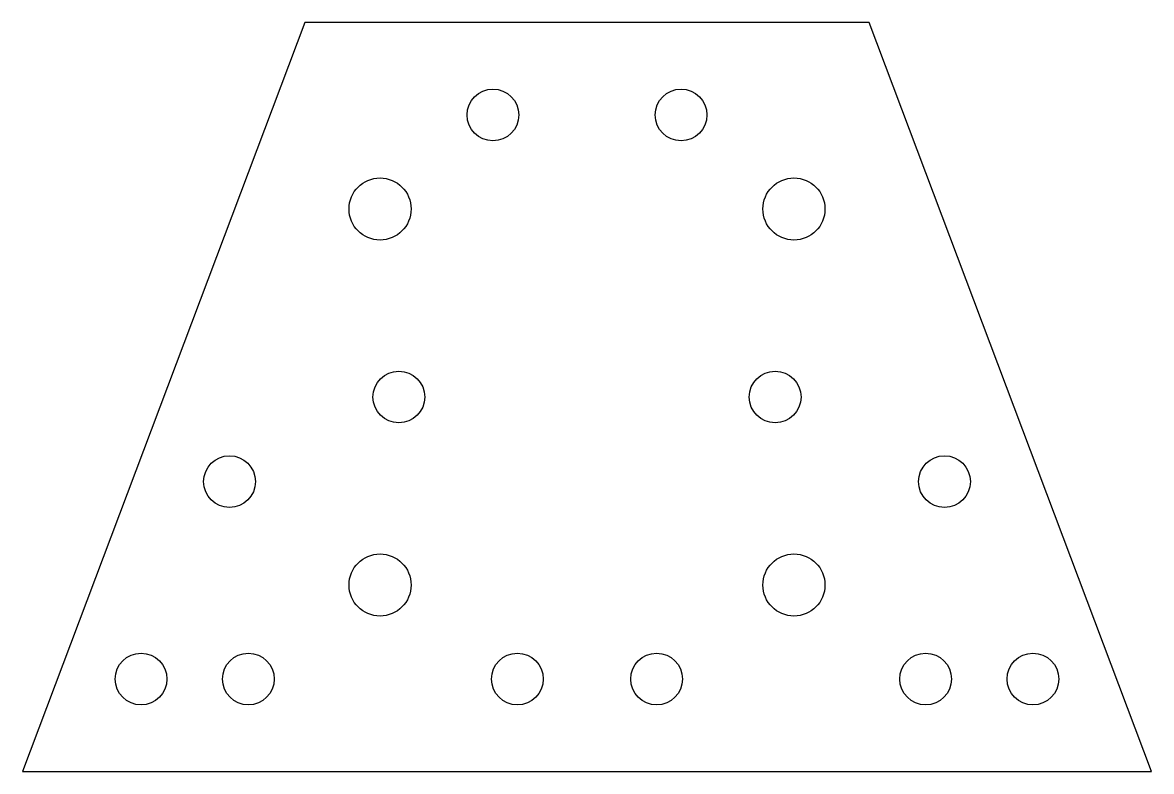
# Model space of a CAD drawing. Header units: metres. Extents: x -60 to 60, y -40 to 40.
import ezdxf

# ---------------------------------------------------------------- set-up
doc = ezdxf.new("R2010")
doc.units = ezdxf.units.M

msp = doc.modelspace()

# ---------------------------------------------------------------- linework, layer by layer
at = {"layer": 'ADAPTER_M6'}
for centre in [(-22, 20), (22, 20), (-22, -20), (22, -20)]:
    msp.add_circle(centre, 3.3, dxfattribs=at)
at = {"layer": 'CUT'}
for p, q in [((-30, 39.8319), (-60, -39.8319)), ((30, 39.8319), (-30, 39.8319)), ((60, -39.8319), (30, 39.8319)), ((-60, -39.8319), (60, -39.8319))]:
    msp.add_line(p, q, dxfattribs=at)
at = {"layer": 'SHELL_M5'}
for centre in [(-10, 30), (10, 30), (-20, 0), (20, 0), (-7.4, -30), (7.4, -30)]:
    msp.add_circle(centre, 2.75, dxfattribs=at)
at = {"layer": 'SHOE_M5'}
for centre in [(-38, -9), (38, -9), (-47.4, -30), (-36, -30), (36, -30), (47.4, -30)]:
    msp.add_circle(centre, 2.75, dxfattribs=at)

doc.saveas('drawing.dxf')
